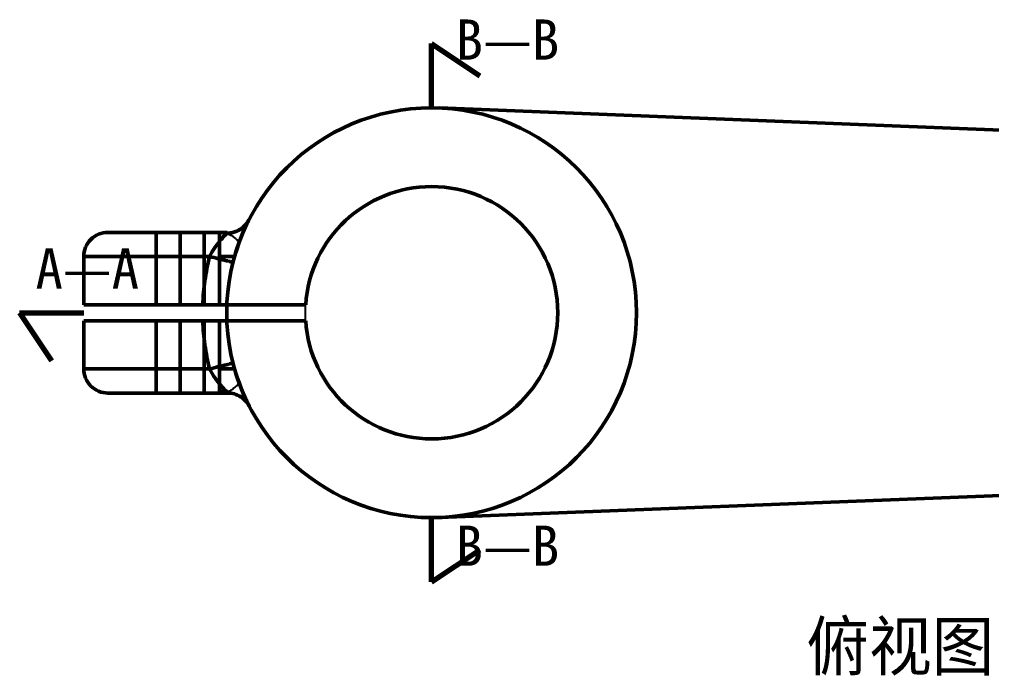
# Model space of a CAD drawing. Header units: millimetres. Extents: x -49 to 333, y -318 to 185.
# Drawn here: x -6 to 115, y 102.9 to 184.6 of the extents above; entities that cross this region are included whole.
import ezdxf
from ezdxf.enums import TextEntityAlignment as Align

# ---------------------------------------------------------------- set-up
doc = ezdxf.new("R2010")
doc.units = ezdxf.units.MM
for name, color, linetype, lineweight in [('剖切线', 1, 'Continuous', 70), ('可见轮廓', 7, 'Continuous', 50), ('标注', 2, 'Continuous', 25), ('隐藏线', 5, 'Continuous', 25)]:
    doc.layers.add(name, color=color, linetype=linetype, lineweight=lineweight)

msp = doc.modelspace()

# ---------------------------------------------------------------- linework, layer by layer
at = {"layer": '剖切线'}
for p, q in [((45.3, 173.55), (45.3, 181.55)), ((45.3, 181.55), (51.3, 177.55)), ((-6, 148.05), (2, 148.05)), ((-6, 148.05), (-2, 142.05)), ((45.3, 114.55), (45.3, 122.55)), ((45.3, 114.55), (51.3, 118.55))]:
    msp.add_line(p, q, dxfattribs=at)
at = {"layer": '可见轮廓'}
for p, q in [((46.3, 173.54), (46.3, 173.54)), ((46.3, 173.54), (116.19, 170.79)), ((21.44, 158.4), (21.79, 158.64)), ((21.45, 158.4), (21.62, 158.52)), ((21.62, 158.52), (21.79, 158.64)), ((21.79, 158.64), (22.09, 158.93)), ((21.79, 158.64), (21.95, 158.78)), ((21.95, 158.78), (22.09, 158.93)), ((22.09, 158.93), (22.35, 159.25)), ((22.09, 158.93), (22.23, 159.09)), ((22.23, 159.09), (22.35, 159.25)), ((22.35, 159.25), (22.57, 159.61)), ((22.35, 159.25), (22.47, 159.43)), ((22.44, 159.36), (22.46, 159.4)), ((22.46, 159.4), (22.48, 159.44)), ((22.47, 159.43), (22.57, 159.61)), ((22.48, 159.44), (22.5, 159.47)), ((22.5, 159.47), (22.52, 159.51)), ((22.52, 159.51), (22.53, 159.54)), ((22.53, 159.54), (22.54, 159.56)), ((22.54, 159.56), (22.56, 159.59)), ((22.56, 159.59), (22.57, 159.61)), ((2.88, 157.18), (3.1, 157.37)), ((3.1, 157.37), (3.33, 157.55)), ((3.33, 157.55), (3.58, 157.7)), ((3.58, 157.7), (3.85, 157.83)), ((3.85, 157.83), (4.13, 157.93)), ((4.13, 157.93), (4.41, 158)), ((4.41, 158), (4.7, 158.04)), ((4.7, 158.04), (5, 158.05)), ((5, 158.05), (5.13, 158.05)), ((5, 158.05), (14, 158.05)), ((5.13, 158.05), (5.51, 158.05)), ((5.51, 158.05), (6.12, 158.05)), ((6.12, 158.05), (6.94, 158.05)), ((6.94, 158.05), (7.98, 158.05)), ((7.98, 158.05), (9.18, 158.05)), ((9.18, 158.05), (10.51, 158.05)), ((10.51, 158.05), (11.94, 158.05)), ((11, 158.05), (17, 158.05)), ((11, 149.05), (11, 158.05)), ((11.94, 158.05), (12.19, 158.05)), ((12.19, 158.05), (12.45, 158.05)), ((12.45, 158.05), (12.71, 158.05)), ((12.71, 158.05), (12.96, 158.05)), ((12.96, 158.05), (13.22, 158.05)), ((13.22, 158.05), (13.48, 158.05)), ((13.48, 158.05), (13.74, 158.05)), ((13.74, 158.05), (14, 158.05)), ((14, 158.05), (16.92, 158.05)), ((14, 158.04), (14, 158.05)), ((14, 155.05), (14, 158.05)), ((14, 158.05), (19.85, 158.05)), ((14, 158.05), (18.88, 158.05)), ((14, 158), (14, 158.04)), ((14, 157.92), (14, 158)), ((14, 157.83), (14, 157.92)), ((14, 157.7), (14, 157.83)), ((14, 157.55), (14, 157.7)), ((14, 157.37), (14, 157.55)), ((14, 157.18), (14, 157.37)), ((16.92, 158.05), (18.88, 158.05)), ((17, 149.05), (17, 158.05)), ((18.88, 158.05), (18.95, 158.05)), ((18.88, 155.05), (18.88, 158.05)), ((18.95, 158.05), (19.01, 158.05)), ((19.01, 158.05), (19.07, 158.05)), ((19.07, 158.05), (19.14, 158.04)), ((19.14, 158.04), (19.2, 158.04)), ((19.2, 158.04), (19.26, 158.03)), ((19.22, 157.3), (19.32, 157.41)), ((19.26, 158.03), (19.33, 158.02)), ((19.32, 157.41), (19.41, 157.52)), ((19.33, 158.02), (19.39, 158.01)), ((19.39, 158.01), (19.44, 158)), ((19.4, 158.01), (19.4, 158.01)), ((19.41, 157.52), (19.5, 157.61)), ((19.44, 158), (19.49, 158)), ((19.49, 158), (19.54, 157.99)), ((19.5, 157.61), (19.59, 157.7)), ((19.54, 157.99), (19.6, 157.98)), ((19.59, 157.7), (19.67, 157.78)), ((19.6, 157.98), (19.66, 157.98)), ((19.66, 157.98), (19.72, 157.97)), ((19.67, 157.78), (19.73, 157.85)), ((19.72, 157.97), (19.79, 157.97)), ((19.73, 157.85), (19.79, 157.91)), ((19.79, 157.97), (19.85, 157.97)), ((19.83, 157.95), (19.84, 157.96)), ((19.84, 157.96), (19.85, 157.97)), ((19.85, 157.97), (20.27, 157.99)), ((19.85, 157.97), (20.03, 157.97)), ((20.03, 157.97), (20.21, 157.99)), ((20.21, 157.99), (20.39, 158.01)), ((20.27, 157.99), (20.68, 158.07)), ((20.39, 158.01), (20.56, 158.04)), ((20.56, 158.04), (20.74, 158.09)), ((20.68, 158.07), (21.07, 158.21)), ((20.74, 158.09), (20.91, 158.15)), ((20.91, 158.15), (21.08, 158.21)), ((21.07, 158.21), (21.44, 158.4)), ((21.08, 158.21), (21.24, 158.29)), ((21.24, 158.29), (21.27, 158.3)), ((21.27, 158.3), (21.29, 158.32)), ((21.29, 158.32), (21.32, 158.33)), ((21.32, 158.33), (21.35, 158.34)), ((21.4, 158.37), (21.43, 158.39)), ((21.43, 158.39), (21.45, 158.4)), ((21.44, 157.04), (21.57, 157.39)), ((21.53, 157.3), (21.54, 157.31)), ((21.54, 157.32), (21.55, 157.33)), ((21.54, 157.31), (21.54, 157.32)), ((21.8, 157.96), (21.8, 157.96)), ((2.13, 155.93), (2.23, 156.2)), ((2.23, 156.2), (2.35, 156.47)), ((2.35, 156.47), (2.5, 156.72)), ((2.5, 156.72), (2.68, 156.96)), ((2.68, 156.96), (2.88, 157.18)), ((14, 156.96), (14, 157.18)), ((14, 156.72), (14, 156.96)), ((14, 156.47), (14, 156.72)), ((14, 156.2), (14, 156.47)), ((14, 155.93), (14, 156.2)), ((18.28, 156.08), (18.44, 156.32)), ((18.44, 156.32), (18.61, 156.55)), ((18.61, 156.55), (18.78, 156.77)), ((18.78, 156.77), (18.94, 156.97)), ((18.94, 156.97), (18.96, 157)), ((18.96, 157), (18.98, 157.03)), ((19.01, 157.05), (19.03, 157.08)), ((19.03, 157.08), (19.05, 157.1)), ((19.05, 157.1), (19.07, 157.13)), ((19.09, 157.15), (19.11, 157.18)), ((19.11, 157.18), (19.22, 157.3)), ((21.05, 155.93), (21.18, 156.31)), ((21.18, 156.31), (21.31, 156.69)), ((21.31, 156.69), (21.44, 157.04)), ((21.52, 157.27), (21.53, 157.28)), ((2, 155.05), (2.01, 155.35)), ((2, 152.05), (2, 155.05)), ((2, 155.05), (2.24, 155.05)), ((2, 155.05), (14, 155.05)), ((2, 149.05), (2, 155.05)), ((2.01, 155.35), (2.06, 155.64)), ((2.06, 155.64), (2.13, 155.93)), ((2.24, 155.05), (2.93, 155.05)), ((2.93, 155.05), (4.03, 155.05)), ((4.03, 155.05), (5.51, 155.05)), ((5.51, 155.05), (7.34, 155.05)), ((7.34, 155.05), (9.41, 155.05)), ((9.41, 155.05), (11.66, 155.05)), ((11.66, 155.05), (14, 155.05)), ((14, 155.64), (14, 155.93)), ((14, 155.35), (14, 155.64)), ((14, 155.05), (14, 155.35)), ((14, 155.05), (15.84, 155.05)), ((14, 152.05), (14, 155.05)), ((14, 149.05), (14, 155.05)), ((14, 155.05), (14, 155.05)), ((15.84, 155.05), (16.92, 155.05)), ((16.92, 155.05), (17.67, 155.05)), ((17.67, 155.05), (17.81, 155.32)), ((17.67, 155.05), (17.96, 154.98)), ((17.81, 155.32), (17.96, 155.58)), ((17.96, 155.58), (18.12, 155.83)), ((17.96, 154.98), (18.24, 154.91)), ((18.12, 155.83), (18.28, 156.08)), ((18.24, 154.91), (18.52, 154.84)), ((18.88, 155.05), (20.78, 155.05)), ((18.88, 149.05), (18.88, 155.05)), ((20.69, 154.73), (20.8, 155.14)), ((20.8, 155.14), (20.92, 155.54)), ((20.92, 155.54), (21.05, 155.93)), ((18.52, 154.84), (18.79, 154.77)), ((18.79, 154.77), (19.04, 154.71)), ((19.04, 154.71), (19.29, 154.65)), ((19.29, 154.65), (19.52, 154.59)), ((19.52, 154.59), (19.73, 154.53)), ((19.73, 154.53), (19.92, 154.49)), ((19.92, 154.49), (20.09, 154.44)), ((20.09, 154.44), (20.24, 154.41)), ((20.24, 154.41), (20.36, 154.37)), ((20.36, 154.37), (20.46, 154.35)), ((20.46, 154.35), (20.52, 154.33)), ((20.52, 154.33), (20.57, 154.32)), ((20.57, 154.32), (20.58, 154.32)), ((20.58, 154.32), (20.69, 154.73)), ((20.6, 154.38), (20.62, 154.45)), ((20.62, 154.45), (20.63, 154.52)), ((20.63, 154.52), (20.65, 154.59)), ((20.65, 154.59), (20.67, 154.66)), ((20.67, 154.66), (20.69, 154.73)), ((20.69, 154.73), (20.71, 154.79)), ((20.71, 154.79), (20.73, 154.86)), ((2, 149.05), (2, 152.05)), ((14, 149.05), (14, 152.05)), ((2, 149.05), (2, 149.05)), ((2, 149.05), (14, 149.05)), ((2.04, 149.05), (2.05, 149.05)), ((2.05, 149.05), (2.07, 149.05)), ((2.09, 149.05), (2.45, 149.05)), ((2.45, 149.05), (3.06, 149.05)), ((3.06, 149.05), (3.9, 149.05)), ((3.9, 149.05), (4.96, 149.05)), ((4.96, 149.05), (6.23, 149.05)), ((6.23, 149.05), (7.66, 149.05)), ((7.66, 149.05), (9.23, 149.05)), ((9.23, 149.05), (10.91, 149.05)), ((10.91, 149.05), (11.29, 149.05)), ((11, 149.05), (17, 149.05)), ((11.29, 149.05), (11.67, 149.05)), ((11.67, 149.05), (12.05, 149.05)), ((12.05, 149.05), (12.44, 149.05)), ((12.44, 149.05), (12.83, 149.05)), ((12.83, 149.05), (13.22, 149.05)), ((13.22, 149.05), (13.61, 149.05)), ((13.61, 149.05), (14, 149.05)), ((14, 149.05), (15.84, 149.05)), ((14, 149.05), (14, 149.05)), ((15.84, 149.05), (16.82, 149.05)), ((16.6, 149.05), (16.69, 149.05)), ((16.69, 149.05), (16.77, 149.05)), ((16.77, 149.05), (16.84, 149.05)), ((16.82, 149.05), (17.11, 149.05)), ((16.82, 149.05), (17.4, 149.05)), ((16.84, 149.05), (16.9, 149.05)), ((16.9, 149.05), (16.94, 149.05)), ((16.94, 149.05), (16.97, 149.05)), ((16.99, 149.05), (17, 149.05)), ((17.11, 149.05), (17.4, 149.05)), ((17.4, 149.05), (17.69, 149.05)), ((17.4, 149.05), (17.97, 149.05)), ((17.69, 149.05), (17.97, 149.05)), ((17.97, 149.05), (18.23, 149.05)), ((17.97, 149.05), (18.48, 149.05)), ((18.23, 149.05), (18.48, 149.05)), ((18.48, 149.05), (18.73, 149.05)), ((18.48, 149.05), (18.94, 149.05)), ((18.73, 149.05), (18.94, 149.05)), ((18.88, 149.05), (19.82, 149.05)), ((18.88, 149.05), (20.78, 149.05)), ((18.94, 149.05), (19.13, 149.05)), ((18.94, 149.05), (19.31, 149.05)), ((19.13, 149.05), (19.31, 149.05)), ((19.31, 149.05), (19.47, 149.05)), ((19.31, 149.05), (19.59, 149.05)), ((19.47, 149.05), (19.59, 149.05)), ((19.59, 149.05), (19.69, 149.05)), ((19.59, 149.05), (19.76, 149.05)), ((19.69, 149.05), (19.76, 149.05)), ((19.76, 149.05), (19.8, 149.05)), ((19.82, 149.05), (24.73, 149.05)), ((19.82, 149.05), (21.88, 149.05)), ((21.88, 149.05), (24.88, 149.05)), ((24.73, 149.05), (29.63, 149.05)), ((2, 144.05), (2, 147.05)), ((2, 147.05), (14, 147.05)), ((2, 141.05), (2, 147.05)), ((2.02, 147.05), (2.04, 147.05)), ((2.04, 147.05), (2.05, 147.05)), ((2.07, 147.05), (2.09, 147.05)), ((2.09, 147.05), (2.45, 147.05)), ((2.45, 147.05), (3.06, 147.05)), ((3.06, 147.05), (3.9, 147.05)), ((3.9, 147.05), (4.96, 147.05)), ((4.96, 147.05), (6.23, 147.05)), ((6.23, 147.05), (7.66, 147.05)), ((7.66, 147.05), (9.23, 147.05)), ((9.23, 147.05), (10.91, 147.05)), ((10.91, 147.05), (11.29, 147.05)), ((11, 147.05), (17, 147.05)), ((11, 138.05), (11, 147.05)), ((11.29, 147.05), (11.67, 147.05)), ((11.67, 147.05), (12.05, 147.05)), ((12.05, 147.05), (12.44, 147.05)), ((12.44, 147.05), (12.83, 147.05)), ((12.83, 147.05), (13.22, 147.05)), ((13.22, 147.05), (13.61, 147.05)), ((13.61, 147.05), (14, 147.05)), ((14, 147.05), (15.84, 147.05)), ((14, 144.05), (14, 147.05)), ((14, 141.05), (14, 147.05)), ((14, 147.05), (14, 147.05)), ((15.84, 147.05), (16.82, 147.05)), ((16.82, 147.05), (17.11, 147.05)), ((16.82, 147.05), (17.4, 147.05)), ((17, 138.05), (17, 147.05)), ((17.11, 147.05), (17.4, 147.05)), ((17.4, 147.05), (17.69, 147.05)), ((17.4, 147.05), (17.97, 147.05)), ((17.69, 147.05), (17.97, 147.05)), ((17.97, 147.05), (18.23, 147.05)), ((17.97, 147.05), (18.48, 147.05)), ((18.23, 147.05), (18.48, 147.05)), ((18.48, 147.05), (18.73, 147.05)), ((18.48, 147.05), (18.94, 147.05)), ((18.73, 147.05), (18.94, 147.05)), ((18.88, 147.05), (19.82, 147.05)), ((18.88, 141.05), (18.88, 147.05)), ((18.88, 147.05), (20.78, 147.05)), ((18.94, 147.05), (19.13, 147.05)), ((18.94, 147.05), (19.31, 147.05)), ((19.13, 147.05), (19.31, 147.05)), ((19.31, 147.05), (19.47, 147.05)), ((19.31, 147.05), (19.59, 147.05)), ((19.47, 147.05), (19.59, 147.05)), ((19.59, 147.05), (19.69, 147.05)), ((19.59, 147.05), (19.76, 147.05)), ((19.69, 147.05), (19.76, 147.05)), ((19.8, 147.05), (19.82, 147.05)), ((19.82, 147.05), (24.73, 147.05)), ((19.82, 147.05), (21.88, 147.05)), ((24.73, 147.05), (29.63, 147.05)), ((2, 141.05), (2, 144.05)), ((14, 141.05), (14, 144.05)), ((19.52, 141.52), (19.73, 141.58)), ((19.73, 141.58), (19.92, 141.62)), ((19.92, 141.62), (20.09, 141.67)), ((20.09, 141.67), (20.24, 141.7)), ((20.24, 141.7), (20.36, 141.74)), ((20.36, 141.74), (20.46, 141.76)), ((20.46, 141.76), (20.52, 141.78)), ((20.52, 141.78), (20.57, 141.79)), ((20.57, 141.79), (20.58, 141.79)), ((20.58, 141.79), (20.69, 141.37)), ((2, 141.05), (2.01, 140.76)), ((2, 141.05), (2.24, 141.05)), ((2, 141.05), (14, 141.05)), ((2.01, 140.76), (2.06, 140.47)), ((2.06, 140.47), (2.13, 140.18)), ((2.24, 141.05), (2.93, 141.05)), ((2.93, 141.05), (4.03, 141.05)), ((4.03, 141.05), (5.51, 141.05)), ((5.51, 141.05), (7.34, 141.05)), ((7.34, 141.05), (9.41, 141.05)), ((9.41, 141.05), (11.66, 141.05)), ((11.66, 141.05), (14, 141.05)), ((14, 141.05), (15.84, 141.05)), ((14, 140.76), (14, 141.05)), ((14, 138.05), (14, 141.05)), ((14, 141.05), (14, 141.05)), ((14, 140.47), (14, 140.76)), ((14, 140.18), (14, 140.47)), ((15.84, 141.05), (16.97, 141.05)), ((16.97, 141.05), (17.67, 141.05)), ((17.67, 141.05), (17.96, 141.13)), ((17.67, 141.05), (17.83, 140.76)), ((17.83, 140.76), (18, 140.47)), ((17.96, 141.13), (18.24, 141.2)), ((18, 140.47), (18.17, 140.19)), ((18.24, 141.2), (18.52, 141.27)), ((18.52, 141.27), (18.79, 141.34)), ((18.79, 141.34), (19.04, 141.4)), ((18.88, 141.05), (20.78, 141.05)), ((18.88, 138.05), (18.88, 141.05)), ((19.04, 141.4), (19.29, 141.46)), ((19.29, 141.46), (19.52, 141.52)), ((20.69, 141.37), (20.81, 140.95)), ((20.81, 140.95), (20.94, 140.54)), ((20.94, 140.54), (21.06, 140.13)), ((2.13, 140.18), (2.23, 139.91)), ((2.23, 139.91), (2.35, 139.64)), ((2.35, 139.64), (2.5, 139.39)), ((2.5, 139.39), (2.68, 139.15)), ((14, 139.91), (14, 140.18)), ((14, 139.64), (14, 139.91)), ((14, 139.39), (14, 139.64)), ((14, 139.15), (14, 139.39)), ((18.17, 140.19), (18.35, 139.92)), ((18.35, 139.92), (18.54, 139.66)), ((18.54, 139.66), (18.73, 139.41)), ((18.73, 139.41), (18.91, 139.17)), ((18.91, 139.17), (19.09, 138.96)), ((21.06, 140.13), (21.2, 139.74)), ((21.2, 139.74), (21.33, 139.36)), ((21.33, 139.36), (21.46, 139)), ((2.68, 139.15), (2.88, 138.93)), ((2.88, 138.93), (3.1, 138.74)), ((3.1, 138.74), (3.33, 138.56)), ((3.33, 138.56), (3.58, 138.41)), ((3.58, 138.41), (3.85, 138.28)), ((3.85, 138.28), (4.13, 138.18)), ((4.13, 138.18), (4.41, 138.11)), ((4.41, 138.11), (4.7, 138.07)), ((4.7, 138.07), (5, 138.05)), ((5, 138.05), (5.14, 138.05)), ((5, 138.05), (14, 138.05)), ((5.14, 138.05), (5.55, 138.05)), ((5.55, 138.05), (6.22, 138.05)), ((6.22, 138.05), (7.11, 138.05)), ((7.11, 138.05), (8.23, 138.05)), ((8.23, 138.05), (9.53, 138.05)), ((9.53, 138.05), (10.95, 138.05)), ((10.95, 138.05), (12.47, 138.05)), ((11, 138.05), (17, 138.05)), ((12.47, 138.05), (12.66, 138.05)), ((12.66, 138.05), (12.85, 138.05)), ((12.85, 138.05), (13.04, 138.05)), ((13.04, 138.05), (13.23, 138.05)), ((13.23, 138.05), (13.42, 138.05)), ((13.42, 138.05), (13.61, 138.05)), ((13.61, 138.05), (13.81, 138.05)), ((13.81, 138.05), (14, 138.05)), ((14, 138.93), (14, 139.15)), ((14, 138.74), (14, 138.93)), ((14, 138.56), (14, 138.74)), ((14, 138.41), (14, 138.56)), ((14, 138.28), (14, 138.41)), ((14, 138.18), (14, 138.28)), ((14, 138.11), (14, 138.18)), ((14, 138.07), (14, 138.11)), ((14, 138.05), (14, 138.07)), ((14, 138.05), (16.97, 138.05)), ((14, 138.05), (18.88, 138.05)), ((14, 138.05), (19.94, 138.05)), ((16.97, 138.05), (19.94, 138.05)), ((18.88, 138.25), (19.94, 138.25)), ((18.88, 138.05), (19.94, 138.05)), ((19.09, 138.96), (19.09, 138.95)), ((19.11, 138.93), (19.28, 138.74)), ((19.28, 138.74), (19.44, 138.57)), ((19.44, 138.57), (19.58, 138.42)), ((19.58, 138.42), (19.7, 138.29)), ((19.7, 138.29), (19.8, 138.19)), ((19.8, 138.19), (19.88, 138.12)), ((19.88, 138.12), (19.92, 138.07)), ((19.92, 138.07), (19.94, 138.05)), ((21.46, 139), (21.6, 138.65)), ((21.6, 138.64), (21.6, 138.64)), ((21.84, 138.05), (21.87, 137.98)), ((21.87, 137.98), (21.9, 137.92)), ((21.9, 137.92), (21.93, 137.85)), ((21.93, 137.85), (21.96, 137.79)), ((21.96, 137.79), (21.98, 137.73)), ((21.98, 137.73), (22.01, 137.67)), ((22.01, 137.67), (22.04, 137.61)), ((22.04, 137.61), (22.06, 137.55)), ((22.06, 137.55), (22.1, 137.46)), ((22.1, 137.46), (22.14, 137.38)), ((22.14, 137.38), (22.18, 137.29)), ((22.18, 137.29), (22.22, 137.22)), ((22.22, 137.22), (22.25, 137.14)), ((22.25, 137.14), (22.29, 137.07)), ((22.29, 137.07), (22.32, 137)), ((22.32, 137), (22.35, 136.93)), ((22.35, 136.93), (22.37, 136.9)), ((22.4, 136.84), (22.41, 136.81)), ((22.41, 136.81), (22.43, 136.78)), ((22.43, 136.78), (22.44, 136.75)), ((22.44, 136.75), (22.46, 136.72)), ((22.46, 136.72), (22.47, 136.69)), ((22.5, 136.63), (22.51, 136.61)), ((22.51, 136.61), (22.52, 136.59)), ((22.52, 136.59), (22.54, 136.56)), ((22.54, 136.56), (22.55, 136.54)), ((22.55, 136.53), (22.56, 136.51)), ((22.56, 136.51), (22.57, 136.49)), ((22.61, 136.42), (22.61, 136.42)), ((46.3, 122.57), (116.19, 125.32)), ((46.3, 122.57), (46.3, 122.57))]:
    msp.add_line(p, q, dxfattribs=at)
msp.add_circle((45.3, 148.05), 25.5, dxfattribs=at)
for centre, radius, start, end in [((45.3, 148.05), 15.7, 89.9642, 176.3481), ((45.3, 148.05), 15.7, 0, 89.9642), ((19.89, 160.96), 3, -63.3246, -26.9445), ((18.88, 155.05), 3, 72.3073, 90), ((19.89, 160.96), 3, -93.5529, -87.7698), ((45.3, 148.05), 28.5, 165.7819, 171.8855), ((45.3, 148.05), 28.5, 171.9318, 177.9892), ((45.3, 148.05), 28.5, 171.8855, 171.9318), ((45.3, 148.05), 15.7, -89.9642, 0), ((45.3, 148.05), 28.5, -177.9892, -171.9318), ((45.3, 148.05), 15.7, -176.3481, -89.9642), ((45.3, 148.05), 28.5, -171.9318, -171.8855), ((45.3, 148.05), 28.5, -171.8855, -165.7819), ((19.94, 135.05), 3, 58.5692, 90), ((19.94, 135.05), 3, 58.5692, 90), ((19.94, 135.05), 3, 49.1982, 58.5692), ((19.94, 135.05), 3, 27.5717, 58.5692), ((19.94, 135.05), 3, 27.5717, 58.5692), ((19.94, 135.05), 3, 27.5795, 27.6475), ((19.94, 135.05), 3, 27.1383, 27.5478), ((19.94, 135.05), 3, 27.1383, 27.5717), ((19.94, 135.05), 3, 27.1383, 27.5717)]:
    msp.add_arc(centre, radius, start, end, dxfattribs=at)
at = {"layer": '隐藏线'}
for p, q in [((46.3, 173.54), (47.13, 173.49)), ((46.3, 173.54), (116.19, 170.79)), ((47.13, 173.49), (47.96, 173.42)), ((47.96, 173.42), (48.78, 173.32)), ((48.78, 173.32), (49.61, 173.19)), ((49.61, 173.19), (50.43, 173.03)), ((50.43, 173.03), (51.25, 172.85)), ((51.25, 172.85), (52.08, 172.64)), ((52.08, 172.64), (52.9, 172.4)), ((52.9, 172.4), (53.56, 172.18)), ((53.56, 172.18), (54.23, 171.94)), ((54.23, 171.94), (54.89, 171.68)), ((54.89, 171.68), (55.55, 171.4)), ((55.55, 171.4), (56.21, 171.1)), ((56.21, 171.1), (56.87, 170.78)), ((56.87, 170.78), (57.53, 170.43)), ((57.53, 170.43), (58.17, 170.07)), ((21.96, 158.33), (22.05, 158.52)), ((22.01, 158.44), (22.07, 158.57)), ((22.05, 158.52), (22.14, 158.72)), ((22.06, 158.54), (22.12, 158.68)), ((22.12, 158.68), (22.17, 158.78)), ((22.14, 158.72), (22.23, 158.93)), ((22.17, 158.78), (22.21, 158.88)), ((22.21, 158.88), (22.26, 158.97)), ((22.23, 158.93), (22.34, 159.15)), ((22.26, 158.97), (22.3, 159.06)), ((22.29, 159.05), (22.32, 159.1)), ((22.3, 159.06), (22.34, 159.15)), ((22.34, 159.15), (22.45, 159.37)), ((22.34, 159.15), (22.38, 159.22)), ((22.34, 159.15), (22.36, 159.19)), ((22.36, 159.19), (22.38, 159.24)), ((22.38, 159.22), (22.41, 159.3)), ((22.4, 159.28), (22.42, 159.32)), ((22.41, 159.3), (22.44, 159.36)), ((22.42, 159.32), (22.44, 159.36)), ((22.45, 159.37), (22.57, 159.61)), ((5, 158.05), (5.13, 158.05)), ((5.13, 158.05), (5.51, 158.05)), ((5.51, 158.05), (6.12, 158.05)), ((6.12, 158.05), (6.94, 158.05)), ((6.94, 158.05), (7.98, 158.05)), ((7.98, 158.05), (9.18, 158.05)), ((9.18, 158.05), (10.51, 158.05)), ((10.51, 158.05), (11.94, 158.05)), ((11, 158.05), (11.01, 158.05)), ((11, 153.55), (11, 158.05)), ((11.01, 158.05), (11.06, 158.05)), ((11.06, 158.05), (11.14, 158.05)), ((11.14, 158.05), (11.24, 158.05)), ((11.24, 158.05), (11.38, 158.05)), ((11.38, 158.05), (11.54, 158.05)), ((11.54, 158.05), (11.73, 158.05)), ((11.73, 158.05), (11.94, 158.05)), ((11.94, 158.05), (12.19, 158.05)), ((11.94, 158.05), (12.66, 158.05)), ((12.19, 158.05), (12.45, 158.05)), ((12.45, 158.05), (12.71, 158.05)), ((12.66, 158.05), (13.48, 158.05)), ((12.71, 158.05), (12.96, 158.05)), ((12.96, 158.05), (13.22, 158.05)), ((13.22, 158.05), (13.48, 158.05)), ((13.48, 158.05), (13.74, 158.05)), ((13.48, 158.05), (14.35, 158.05)), ((13.74, 158.05), (14, 158.05)), ((14, 158.05), (16.44, 158.05)), ((14.35, 158.05), (15.19, 158.05)), ((15.19, 158.05), (15.92, 158.05)), ((15.92, 158.05), (16.5, 158.05)), ((16.44, 158.05), (18.88, 158.05)), ((16.5, 158.05), (16.86, 158.05)), ((16.86, 158.05), (17, 158.05)), ((17, 153.55), (17, 158.05)), ((18.88, 158.01), (18.88, 158.04)), ((18.88, 157.97), (18.88, 158.01)), ((18.88, 157.9), (18.88, 157.97)), ((18.88, 157.81), (18.88, 157.9)), ((18.88, 157.7), (18.88, 157.81)), ((18.88, 157.58), (18.88, 157.7)), ((18.88, 157.44), (18.88, 157.58)), ((18.88, 157.41), (18.88, 157.44)), ((18.88, 157.38), (18.88, 157.41)), ((18.88, 157.32), (18.88, 157.35)), ((18.88, 157.28), (18.88, 157.32)), ((19.41, 158.01), (19.42, 158.01)), ((19.42, 158.01), (19.44, 158)), ((19.44, 158), (19.46, 158)), ((19.49, 157.99), (19.53, 157.98)), ((19.53, 157.98), (19.57, 157.97)), ((19.57, 157.97), (19.62, 157.96)), ((19.62, 157.96), (19.67, 157.95)), ((19.67, 157.95), (19.72, 157.93)), ((19.72, 157.93), (19.76, 157.92)), ((19.76, 157.92), (19.79, 157.91)), ((19.79, 157.91), (19.83, 157.9)), ((19.83, 157.9), (19.87, 157.89)), ((19.87, 157.89), (19.91, 157.87)), ((19.91, 157.87), (19.95, 157.86)), ((19.99, 157.84), (20.03, 157.83)), ((20.03, 157.83), (20.06, 157.81)), ((20.06, 157.81), (20.09, 157.8)), ((20.09, 157.8), (20.12, 157.79)), ((20.12, 157.79), (20.15, 157.78)), ((20.21, 157.75), (20.24, 157.73)), ((20.24, 157.73), (20.27, 157.72)), ((20.27, 157.72), (20.39, 157.65)), ((20.39, 157.65), (20.51, 157.57)), ((20.51, 157.57), (20.64, 157.48)), ((20.64, 157.48), (20.77, 157.39)), ((20.77, 157.39), (20.9, 157.28)), ((21.49, 157.18), (21.56, 157.35)), ((21.56, 157.35), (21.63, 157.54)), ((21.56, 157.36), (21.58, 157.41)), ((21.57, 157.39), (21.64, 157.57)), ((21.58, 157.41), (21.6, 157.46)), ((21.6, 157.46), (21.62, 157.51)), ((21.62, 157.51), (21.64, 157.56)), ((21.63, 157.54), (21.71, 157.74)), ((21.64, 157.57), (21.71, 157.75)), ((21.64, 157.56), (21.65, 157.6)), ((21.65, 157.6), (21.67, 157.65)), ((21.67, 157.65), (21.69, 157.69)), ((21.69, 157.69), (21.71, 157.73)), ((21.71, 157.74), (21.8, 157.95)), ((21.71, 157.73), (21.72, 157.77)), ((21.72, 157.77), (21.74, 157.81)), ((21.74, 157.81), (21.76, 157.85)), ((21.76, 157.85), (21.77, 157.88)), ((21.77, 157.88), (21.79, 157.92)), ((21.78, 157.92), (21.86, 158.08)), ((21.8, 157.95), (21.8, 157.95)), ((21.81, 157.97), (21.88, 158.14)), ((21.82, 157.99), (21.83, 158.03)), ((21.83, 158.03), (21.89, 158.17)), ((21.86, 158.08), (21.92, 158.24)), ((21.88, 158.14), (21.96, 158.33)), ((21.92, 158.24), (21.99, 158.39)), ((21.95, 158.31), (22.01, 158.44)), ((18.88, 157.21), (18.88, 157.25)), ((18.88, 157.18), (18.88, 157.21)), ((18.88, 157.01), (18.88, 157.18)), ((18.88, 156.84), (18.88, 157.01)), ((18.88, 156.65), (18.88, 156.84)), ((18.88, 156.45), (18.88, 156.65)), ((18.88, 156.25), (18.88, 156.45)), ((18.88, 156.04), (18.88, 156.25)), ((20.9, 157.28), (21.02, 157.16)), ((21.02, 157.16), (21.14, 157.03)), ((21.02, 155.84), (21.12, 156.15)), ((21.05, 155.95), (21.11, 156.13)), ((21.11, 156.13), (21.16, 156.28)), ((21.12, 156.15), (21.22, 156.45)), ((21.14, 157.03), (21.26, 156.89)), ((21.16, 156.28), (21.21, 156.41)), ((21.21, 156.41), (21.25, 156.52)), ((21.22, 156.45), (21.32, 156.73)), ((21.25, 156.52), (21.28, 156.61)), ((21.28, 156.61), (21.3, 156.68)), ((21.3, 156.68), (21.32, 156.73)), ((21.31, 156.82), (21.32, 156.81)), ((21.32, 156.73), (21.42, 157.01)), ((21.32, 156.81), (21.33, 156.79)), ((21.34, 156.78), (21.35, 156.81)), ((21.34, 156.78), (21.34, 156.78)), ((21.35, 156.81), (21.38, 156.9)), ((21.38, 156.9), (21.43, 157.02)), ((21.42, 157.01), (21.52, 157.27)), ((21.43, 157.02), (21.49, 157.18)), ((18.88, 155.83), (18.88, 156.04)), ((18.88, 155.61), (18.88, 155.83)), ((18.88, 155.54), (18.88, 155.61)), ((18.88, 155.47), (18.88, 155.54)), ((18.88, 155.4), (18.88, 155.47)), ((18.88, 155.33), (18.88, 155.4)), ((18.88, 155.26), (18.88, 155.33)), ((18.88, 155.19), (18.88, 155.26)), ((18.88, 155.12), (18.88, 155.19)), ((18.88, 155.05), (18.88, 155.12)), ((18.88, 155.05), (19.01, 155.05)), ((19.01, 155.05), (19.14, 155.05)), ((19.14, 155.05), (19.27, 155.05)), ((19.27, 155.05), (19.39, 155.05)), ((19.39, 155.05), (19.52, 155.05)), ((19.52, 155.05), (19.64, 155.05)), ((19.64, 155.05), (19.77, 155.05)), ((19.77, 155.05), (19.89, 155.05)), ((19.89, 155.05), (20.01, 155.05)), ((20.01, 155.05), (20.13, 155.05)), ((20.13, 155.05), (20.24, 155.05)), ((20.24, 155.05), (20.36, 155.05)), ((20.36, 155.05), (20.47, 155.05)), ((20.47, 155.05), (20.57, 155.05)), ((20.57, 155.05), (20.68, 155.05)), ((20.68, 154.69), (20.78, 155.05)), ((20.68, 155.05), (20.78, 155.05)), ((20.73, 154.86), (20.82, 155.2)), ((20.78, 155.05), (20.81, 155.15)), ((20.81, 155.15), (20.83, 155.24)), ((20.82, 155.2), (20.92, 155.52)), ((20.83, 155.24), (20.86, 155.34)), ((20.86, 155.34), (20.89, 155.42)), ((20.89, 155.42), (20.91, 155.51)), ((20.91, 155.51), (20.94, 155.59)), ((20.92, 155.52), (21.02, 155.84)), ((20.94, 155.59), (20.96, 155.67)), ((20.96, 155.67), (20.99, 155.75)), ((20.99, 155.75), (21.05, 155.95)), ((20.4, 153.57), (20.49, 153.95)), ((20.49, 153.95), (20.58, 154.32)), ((20.58, 154.32), (20.68, 154.69)), ((11, 149.05), (11, 153.55)), ((17, 149.05), (17, 153.55)), ((20.18, 152.43), (20.25, 152.81)), ((20.25, 152.81), (20.32, 153.19)), ((20.32, 153.19), (20.4, 153.57)), ((19.99, 151.12), (20.01, 151.36)), ((20.01, 151.36), (20.05, 151.59)), ((20.05, 151.59), (20.08, 151.82)), ((20.08, 151.82), (20.12, 152.05)), ((20.12, 152.05), (20.18, 152.43)), ((19.87, 149.91), (19.88, 150.05)), ((19.88, 150.05), (19.89, 150.19)), ((19.89, 150.19), (19.91, 150.42)), ((19.91, 150.42), (19.93, 150.66)), ((19.93, 150.66), (19.96, 150.89)), ((19.96, 150.89), (19.99, 151.12)), ((2, 149.05), (2.17, 149.05)), ((2.17, 149.05), (2.65, 149.05)), ((2.65, 149.05), (3.43, 149.05)), ((3.43, 149.05), (4.48, 149.05)), ((4.48, 149.05), (5.81, 149.05)), ((5.81, 149.05), (7.35, 149.05)), ((7.35, 149.05), (9.06, 149.05)), ((9.06, 149.05), (10.91, 149.05)), ((10.91, 149.05), (11.29, 149.05)), ((11.01, 149.05), (11.02, 149.05)), ((11.02, 149.05), (11.06, 149.05)), ((11.06, 149.05), (11.1, 149.05)), ((11.1, 149.05), (11.16, 149.05)), ((11.13, 149.05), (11.49, 149.05)), ((11.16, 149.05), (11.23, 149.05)), ((11.23, 149.05), (11.31, 149.05)), ((11.29, 149.05), (11.67, 149.05)), ((11.31, 149.05), (11.4, 149.05)), ((11.4, 149.05), (11.88, 149.05)), ((11.49, 149.05), (12.04, 149.05)), ((11.67, 149.05), (12.05, 149.05)), ((11.88, 149.05), (12.5, 149.05)), ((12.04, 149.05), (12.75, 149.05)), ((12.05, 149.05), (12.44, 149.05)), ((12.44, 149.05), (12.83, 149.05)), ((12.5, 149.05), (13.22, 149.05)), ((12.75, 149.05), (13.57, 149.05)), ((12.83, 149.05), (13.22, 149.05)), ((13.22, 149.05), (13.61, 149.05)), ((13.22, 149.05), (14, 149.05)), ((13.57, 149.05), (14.42, 149.05)), ((13.61, 149.05), (14, 149.05)), ((14, 149.05), (16.44, 149.05)), ((14, 149.05), (14.77, 149.05)), ((14.42, 149.05), (15.24, 149.05)), ((14.77, 149.05), (15.49, 149.05)), ((15.24, 149.05), (15.96, 149.05)), ((15.49, 149.05), (16.12, 149.05)), ((15.96, 149.05), (16.51, 149.05)), ((16.12, 149.05), (16.6, 149.05)), ((16.44, 149.05), (18.88, 149.05)), ((16.51, 149.05), (16.86, 149.05)), ((16.86, 149.05), (17, 149.05)), ((18.88, 149.05), (19, 149.05)), ((19, 149.05), (19.12, 149.05)), ((19.12, 149.05), (19.24, 149.05)), ((19.24, 149.05), (19.36, 149.05)), ((19.36, 149.05), (19.47, 149.05)), ((19.47, 149.05), (19.59, 149.05)), ((19.59, 149.05), (19.71, 149.05)), ((19.71, 149.05), (19.82, 149.05)), ((19.82, 149.05), (19.83, 149.2)), ((19.82, 149.05), (24.73, 149.05)), ((19.82, 149.05), (20, 149.05)), ((19.83, 149.34), (19.84, 149.48)), ((19.83, 149.2), (19.83, 149.34)), ((19.84, 149.48), (19.85, 149.62)), ((19.85, 149.62), (19.86, 149.76)), ((19.86, 149.76), (19.87, 149.91)), ((20, 149.05), (20.18, 149.05)), ((20.18, 149.05), (20.36, 149.05)), ((20.36, 149.05), (20.52, 149.05)), ((20.52, 149.05), (20.69, 149.05)), ((20.69, 149.05), (20.84, 149.05)), ((20.84, 149.05), (20.98, 149.05)), ((20.98, 149.05), (21.12, 149.05)), ((21.12, 149.05), (21.29, 149.05)), ((21.29, 149.05), (21.44, 149.05)), ((21.44, 149.05), (21.58, 149.05)), ((21.58, 149.05), (21.68, 149.05)), ((21.68, 149.05), (21.77, 149.05)), ((21.77, 149.05), (21.83, 149.05)), ((21.83, 149.05), (21.87, 149.05)), ((21.88, 149.05), (21.94, 149.05)), ((21.94, 149.05), (22.1, 149.05)), ((22.1, 149.05), (22.36, 149.05)), ((22.36, 149.05), (22.71, 149.05)), ((22.71, 149.05), (23.14, 149.05)), ((23.14, 149.05), (23.63, 149.05)), ((23.63, 149.05), (24.16, 149.05)), ((24.16, 149.05), (24.73, 149.05)), ((24.73, 149.05), (29.63, 149.05)), ((24.73, 149.05), (24.75, 149.05)), ((24.8, 149.05), (24.82, 149.05)), ((24.82, 149.05), (24.84, 149.05)), ((24.86, 149.05), (24.88, 149.05)), ((24.88, 149.05), (29.63, 149.05)), ((2, 147.05), (2.17, 147.05)), ((2.17, 147.05), (2.65, 147.05)), ((2.65, 147.05), (3.43, 147.05)), ((3.43, 147.05), (4.48, 147.05)), ((4.48, 147.05), (5.81, 147.05)), ((5.81, 147.05), (7.35, 147.05)), ((7.35, 147.05), (9.06, 147.05)), ((9.06, 147.05), (10.91, 147.05)), ((10.91, 147.05), (11.29, 147.05)), ((11, 147.05), (11.13, 147.05)), ((11, 147.05), (11.01, 147.05)), ((11, 142.55), (11, 147.05)), ((11.06, 147.05), (11.1, 147.05)), ((11.1, 147.05), (11.16, 147.05)), ((11.13, 147.05), (11.49, 147.05)), ((11.16, 147.05), (11.23, 147.05)), ((11.23, 147.05), (11.31, 147.05)), ((11.29, 147.05), (11.67, 147.05)), ((11.31, 147.05), (11.4, 147.05)), ((11.4, 147.05), (11.88, 147.05)), ((11.49, 147.05), (12.04, 147.05)), ((11.67, 147.05), (12.05, 147.05)), ((11.88, 147.05), (12.5, 147.05)), ((12.04, 147.05), (12.75, 147.05)), ((12.05, 147.05), (12.44, 147.05)), ((12.44, 147.05), (12.83, 147.05)), ((12.5, 147.05), (13.22, 147.05)), ((12.75, 147.05), (13.57, 147.05)), ((12.83, 147.05), (13.22, 147.05)), ((13.22, 147.05), (13.61, 147.05)), ((13.22, 147.05), (14, 147.05)), ((13.57, 147.05), (14.42, 147.05)), ((13.61, 147.05), (14, 147.05)), ((14, 147.05), (16.44, 147.05)), ((14, 147.05), (14.77, 147.05)), ((14.42, 147.05), (15.24, 147.05)), ((14.77, 147.05), (15.49, 147.05)), ((15.24, 147.05), (15.96, 147.05)), ((15.49, 147.05), (16.12, 147.05)), ((15.96, 147.05), (16.51, 147.05)), ((16.12, 147.05), (16.6, 147.05)), ((16.44, 147.05), (18.88, 147.05)), ((16.51, 147.05), (16.86, 147.05)), ((16.6, 147.05), (16.69, 147.05)), ((16.69, 147.05), (16.77, 147.05)), ((16.77, 147.05), (16.84, 147.05)), ((16.84, 147.05), (16.9, 147.05)), ((16.86, 147.05), (17, 147.05)), ((16.9, 147.05), (16.94, 147.05)), ((16.97, 147.05), (16.99, 147.05)), ((17, 142.55), (17, 147.05)), ((18.88, 147.05), (19, 147.05)), ((19, 147.05), (19.12, 147.05)), ((19.12, 147.05), (19.24, 147.05)), ((19.24, 147.05), (19.36, 147.05)), ((19.36, 147.05), (19.47, 147.05)), ((19.47, 147.05), (19.59, 147.05)), ((19.59, 147.05), (19.71, 147.05)), ((19.71, 147.05), (19.82, 147.05)), ((19.82, 147.05), (24.73, 147.05)), ((19.82, 147.05), (20, 147.05)), ((19.82, 147.05), (19.83, 146.91)), ((19.83, 146.91), (19.83, 146.77)), ((19.83, 146.77), (19.84, 146.63)), ((19.84, 146.63), (19.85, 146.49)), ((19.85, 146.49), (19.86, 146.34)), ((20, 147.05), (20.18, 147.05)), ((20.18, 147.05), (20.36, 147.05)), ((20.36, 147.05), (20.52, 147.05)), ((20.52, 147.05), (20.69, 147.05)), ((20.69, 147.05), (20.84, 147.05)), ((20.84, 147.05), (20.98, 147.05)), ((20.98, 147.05), (21.12, 147.05)), ((21.12, 147.05), (21.29, 147.05)), ((21.29, 147.05), (21.44, 147.05)), ((21.44, 147.05), (21.58, 147.05)), ((21.58, 147.05), (21.68, 147.05)), ((21.68, 147.05), (21.77, 147.05)), ((21.77, 147.05), (21.83, 147.05)), ((21.83, 147.05), (21.87, 147.05)), ((21.87, 147.05), (21.88, 147.05)), ((21.88, 147.05), (24.73, 147.05)), ((24.73, 147.05), (29.63, 147.05)), ((19.86, 146.34), (19.87, 146.2)), ((19.87, 146.2), (19.88, 146.06)), ((19.88, 146.06), (19.89, 145.92)), ((19.89, 145.92), (19.91, 145.69)), ((19.91, 145.69), (19.93, 145.45)), ((19.93, 145.45), (19.96, 145.22)), ((19.96, 145.22), (19.99, 144.99)), ((19.99, 144.99), (20.01, 144.75)), ((20.01, 144.75), (20.05, 144.52)), ((20.05, 144.52), (20.08, 144.29)), ((20.08, 144.29), (20.12, 144.05)), ((20.12, 144.05), (20.18, 143.67)), ((20.18, 143.67), (20.25, 143.29)), ((20.25, 143.29), (20.32, 142.92)), ((20.32, 142.92), (20.4, 142.54)), ((11, 138.05), (11, 142.55)), ((17, 138.05), (17, 142.55)), ((20.4, 142.54), (20.49, 142.16)), ((20.49, 142.16), (20.58, 141.79)), ((20.58, 141.79), (20.68, 141.42)), ((20.58, 141.79), (20.6, 141.73)), ((20.6, 141.73), (20.62, 141.65)), ((20.62, 141.65), (20.64, 141.58)), ((20.64, 141.58), (20.66, 141.5)), ((18.88, 141.05), (19.01, 141.05)), ((18.88, 140.99), (18.88, 141.05)), ((18.88, 140.92), (18.88, 140.99)), ((18.88, 140.85), (18.88, 140.92)), ((18.88, 140.78), (18.88, 140.85)), ((18.88, 140.71), (18.88, 140.78)), ((18.88, 140.64), (18.88, 140.71)), ((18.88, 140.57), (18.88, 140.64)), ((18.88, 140.5), (18.88, 140.57)), ((18.88, 140.28), (18.88, 140.5)), ((19.01, 141.05), (19.14, 141.05)), ((19.14, 141.05), (19.27, 141.05)), ((19.27, 141.05), (19.39, 141.05)), ((19.39, 141.05), (19.52, 141.05)), ((19.52, 141.05), (19.64, 141.05)), ((19.64, 141.05), (19.77, 141.05)), ((19.77, 141.05), (19.89, 141.05)), ((19.89, 141.05), (20.01, 141.05)), ((20.01, 141.05), (20.13, 141.05)), ((20.13, 141.05), (20.24, 141.05)), ((20.24, 141.05), (20.36, 141.05)), ((20.36, 141.05), (20.47, 141.05)), ((20.47, 141.05), (20.57, 141.05)), ((20.57, 141.05), (20.68, 141.05)), ((20.66, 141.5), (20.68, 141.42)), ((20.68, 141.42), (20.78, 141.05)), ((20.68, 141.42), (20.7, 141.34)), ((20.68, 141.05), (20.78, 141.05)), ((20.7, 141.34), (20.72, 141.27)), ((20.72, 141.27), (20.74, 141.19)), ((20.74, 141.19), (20.84, 140.84)), ((20.78, 141.05), (20.81, 140.96)), ((20.81, 140.96), (20.83, 140.87)), ((20.83, 140.87), (20.86, 140.77)), ((20.84, 140.84), (20.95, 140.5)), ((20.86, 140.77), (20.89, 140.69)), ((20.89, 140.69), (20.91, 140.6)), ((20.91, 140.6), (20.94, 140.52)), ((20.94, 140.52), (20.96, 140.44)), ((20.95, 140.5), (21.05, 140.16)), ((20.96, 140.44), (20.99, 140.36)), ((18.88, 140.07), (18.88, 140.28)), ((18.88, 139.86), (18.88, 140.07)), ((18.88, 139.65), (18.88, 139.86)), ((18.88, 139.46), (18.88, 139.65)), ((18.88, 139.27), (18.88, 139.46)), ((18.88, 139.1), (18.88, 139.27)), ((20.99, 140.36), (21.05, 140.16)), ((21.05, 140.16), (21.11, 139.98)), ((21.05, 140.16), (21.16, 139.84)), ((21.11, 139.98), (21.16, 139.83)), ((21.14, 139.08), (21.24, 139.2)), ((21.16, 139.84), (21.27, 139.53)), ((21.16, 139.83), (21.21, 139.7)), ((21.21, 139.7), (21.25, 139.59)), ((21.24, 139.2), (21.34, 139.33)), ((21.25, 139.59), (21.28, 139.5)), ((21.27, 139.53), (21.37, 139.24)), ((21.28, 139.5), (21.3, 139.43)), ((21.3, 139.43), (21.32, 139.38)), ((21.32, 139.38), (21.32, 139.37)), ((21.34, 139.33), (21.34, 139.32)), ((21.34, 139.32), (21.34, 139.31)), ((21.35, 139.3), (21.35, 139.3)), ((21.35, 139.3), (21.35, 139.29)), ((21.36, 139.26), (21.45, 139.03)), ((21.37, 139.24), (21.48, 138.95)), ((5, 138.05), (5.14, 138.05)), ((5.14, 138.05), (5.55, 138.05)), ((5.55, 138.05), (6.22, 138.05)), ((6.22, 138.05), (7.11, 138.05)), ((7.11, 138.05), (8.23, 138.05)), ((8.23, 138.05), (9.53, 138.05)), ((9.53, 138.05), (10.95, 138.05)), ((10.95, 138.05), (12.47, 138.05)), ((11, 138.05), (11.03, 138.05)), ((11.03, 138.05), (11.1, 138.05)), ((11.1, 138.05), (11.22, 138.05)), ((11.22, 138.05), (11.39, 138.05)), ((11.39, 138.05), (11.61, 138.05)), ((11.61, 138.05), (11.86, 138.05)), ((11.86, 138.05), (12.15, 138.05)), ((12.15, 138.05), (12.47, 138.05)), ((12.47, 138.05), (12.66, 138.05)), ((12.47, 138.05), (13.19, 138.05)), ((12.66, 138.05), (12.85, 138.05)), ((12.85, 138.05), (13.04, 138.05)), ((13.04, 138.05), (13.23, 138.05)), ((13.19, 138.05), (13.97, 138.05)), ((13.23, 138.05), (13.42, 138.05)), ((13.42, 138.05), (13.61, 138.05)), ((13.61, 138.05), (13.81, 138.05)), ((13.81, 138.05), (14, 138.05)), ((13.97, 138.05), (14.75, 138.05)), ((14, 138.05), (16.44, 138.05)), ((14.75, 138.05), (15.48, 138.05)), ((15.48, 138.05), (16.11, 138.05)), ((16.11, 138.05), (16.58, 138.05)), ((16.44, 138.05), (18.88, 138.05)), ((16.58, 138.05), (16.89, 138.05)), ((16.89, 138.05), (17, 138.05)), ((18.88, 138.93), (18.88, 139.1)), ((18.88, 138.9), (18.88, 138.93)), ((18.88, 138.83), (18.88, 138.86)), ((18.88, 138.79), (18.88, 138.83)), ((18.88, 138.73), (18.88, 138.76)), ((18.88, 138.7), (18.88, 138.73)), ((18.88, 138.67), (18.88, 138.7)), ((18.88, 138.53), (18.88, 138.67)), ((18.88, 138.4), (18.88, 138.53)), ((18.88, 138.3), (18.88, 138.4)), ((18.88, 138.21), (18.88, 138.3)), ((18.88, 138.14), (18.88, 138.21)), ((18.88, 138.1), (18.88, 138.14)), ((18.88, 138.05), (18.88, 138.07)), ((18.88, 138.05), (18.95, 138.06)), ((18.88, 138.05), (19.41, 138.05)), ((18.95, 138.06), (19.02, 138.06)), ((19.02, 138.06), (19.08, 138.06)), ((19.08, 138.06), (19.15, 138.07)), ((19.15, 138.07), (19.22, 138.07)), ((19.22, 138.07), (19.29, 138.08)), ((19.29, 138.08), (19.35, 138.09)), ((19.35, 138.09), (19.42, 138.1)), ((19.41, 138.05), (19.94, 138.05)), ((19.42, 138.1), (19.48, 138.12)), ((19.48, 138.12), (19.55, 138.13)), ((19.55, 138.13), (19.62, 138.15)), ((19.62, 138.15), (19.68, 138.16)), ((19.68, 138.16), (19.75, 138.18)), ((19.75, 138.18), (19.81, 138.2)), ((19.81, 138.2), (19.87, 138.22)), ((19.87, 138.22), (19.94, 138.25)), ((19.94, 138.25), (19.98, 138.26)), ((19.98, 138.26), (20.02, 138.28)), ((20.02, 138.28), (20.06, 138.29)), ((20.06, 138.29), (20.1, 138.31)), ((20.1, 138.31), (20.14, 138.33)), ((20.14, 138.33), (20.18, 138.35)), ((20.18, 138.35), (20.22, 138.37)), ((20.22, 138.37), (20.27, 138.39)), ((20.28, 138.4), (20.29, 138.4)), ((20.29, 138.4), (20.29, 138.41)), ((20.32, 138.42), (20.33, 138.43)), ((20.33, 138.43), (20.34, 138.43)), ((20.4, 138.47), (20.43, 138.48)), ((20.43, 138.48), (20.45, 138.49)), ((20.45, 138.49), (20.47, 138.51)), ((20.49, 138.52), (20.51, 138.54)), ((20.51, 138.54), (20.62, 138.61)), ((20.62, 138.61), (20.73, 138.69)), ((20.73, 138.69), (20.83, 138.78)), ((20.83, 138.78), (20.94, 138.87)), ((20.94, 138.87), (21.04, 138.97)), ((21.04, 138.97), (21.14, 139.08)), ((21.45, 139.03), (21.53, 138.82)), ((21.48, 138.95), (21.59, 138.68)), ((21.53, 138.82), (21.61, 138.62)), ((21.6, 138.64), (21.63, 138.56)), ((21.61, 138.62), (21.69, 138.43)), ((21.63, 138.56), (21.67, 138.48)), ((21.67, 138.48), (21.74, 138.31)), ((21.69, 138.43), (21.76, 138.25)), ((21.7, 138.4), (21.73, 138.33)), ((21.73, 138.33), (21.76, 138.25)), ((21.74, 138.31), (21.8, 138.15)), ((21.76, 138.25), (21.83, 138.08)), ((21.76, 138.25), (21.79, 138.18)), ((21.79, 138.18), (21.82, 138.12)), ((21.8, 138.15), (21.87, 137.99)), ((21.82, 138.12), (21.84, 138.05)), ((21.83, 138.08), (21.9, 137.92)), ((21.87, 137.99), (21.93, 137.84)), ((21.9, 137.92), (21.97, 137.76)), ((21.93, 137.84), (22, 137.7)), ((21.97, 137.76), (21.98, 137.73)), ((21.98, 137.73), (22, 137.7)), ((22, 137.7), (22.01, 137.67)), ((22.04, 137.61), (22.05, 137.59)), ((22.05, 137.59), (22.06, 137.56)), ((22.06, 137.56), (22.12, 137.43)), ((22.07, 137.53), (22.14, 137.39)), ((22.12, 137.43), (22.17, 137.32)), ((22.14, 137.39), (22.2, 137.25)), ((22.17, 137.32), (22.22, 137.21)), ((22.2, 137.25), (22.27, 137.11)), ((22.22, 137.21), (22.27, 137.1)), ((22.27, 137.11), (22.33, 136.98)), ((22.27, 137.1), (22.32, 137)), ((22.32, 137), (22.36, 136.91)), ((22.33, 136.98), (22.39, 136.85)), ((22.36, 136.91), (22.4, 136.83)), ((22.39, 136.85), (22.46, 136.72)), ((22.4, 136.83), (22.44, 136.75)), ((22.44, 136.75), (22.47, 136.69)), ((22.46, 136.72), (22.52, 136.59)), ((22.52, 136.59), (22.61, 136.42)), ((22.61, 136.43), (22.61, 136.42)), ((57.53, 125.68), (58.17, 126.04)), ((46.3, 122.57), (116.19, 125.32)), ((54.89, 124.43), (55.55, 124.71)), ((55.55, 124.71), (56.21, 125.01)), ((56.21, 125.01), (56.87, 125.33)), ((56.87, 125.33), (57.53, 125.68)), ((51.25, 123.26), (52.08, 123.47)), ((52.08, 123.47), (52.9, 123.71)), ((52.9, 123.71), (53.56, 123.93)), ((53.56, 123.93), (54.23, 124.17)), ((54.23, 124.17), (54.89, 124.43)), ((46.3, 122.57), (47.13, 122.62)), ((47.13, 122.62), (47.96, 122.69)), ((47.96, 122.69), (48.78, 122.79)), ((48.78, 122.79), (49.61, 122.92)), ((49.61, 122.92), (50.43, 123.08)), ((50.43, 123.08), (51.25, 123.26))]:
    msp.add_line(p, q, dxfattribs=at)
for radius in [25.5, 15.7]:
    msp.add_circle((45.3, 148.05), radius, dxfattribs=at)
for centre, start, end in [((19.89, 160.96), -99.7047, -99.2535), ((19.89, 160.96), -99.2535, -93.5529), ((18.88, 155.05), 62.5243, 72.3073), ((19.89, 160.96), -87.7698, -63.3246), ((18.88, 155.05), 53.9922, 62.5243), ((18.88, 155.05), 35.05, 53.9922), ((18.88, 141.05), -53.9922, -35.05), ((18.88, 141.05), -90, -62.525), ((19.94, 135.05), 80.629, 90), ((18.88, 141.05), -62.525, -53.9922), ((19.94, 135.05), 71.2581, 80.629), ((19.94, 135.05), 58.5692, 71.2581), ((19.94, 135.05), 27.6475, 49.1982), ((19.94, 135.05), 27.5478, 27.5795)]:
    msp.add_arc(centre, 3, start, end, dxfattribs=at)

# ---------------------------------------------------------------- texts
at = {"layer": '标注'}
for s, p in [('B—B', (48.3, 179.55)), ('A—A', (-4, 151.05)), ('B—B', (48.3, 116.55))]:
    msp.add_text(s, height=5, dxfattribs=at).set_placement(p)
msp.add_text('俯视图', height=6, dxfattribs=at).set_placement((103.65, 106.55), align=Align.MIDDLE_CENTER)

doc.saveas('drawing.dxf')
